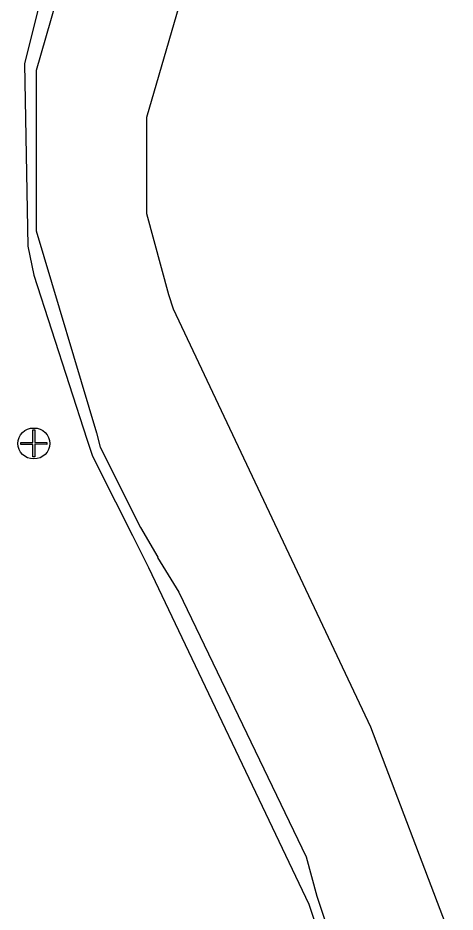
# Model space of a CAD drawing. Extents: x 49 to 882, y -9 to 1184.
# Drawn here: x 310.8 to 367.1, y 173.4 to 288.6 of the extents above; entities that cross this region are included whole.
import ezdxf

# ---------------------------------------------------------------- set-up
doc = ezdxf.new("R2010")
doc.units = 0
doc.layers.get('0').update_dxf_attribs({"linetype": 'CONTINUOUS'})
doc.layers.add('Body', color=7, linetype='CONTINUOUS')
doc.layers.add('scrPlate', color=7, linetype='CONTINUOUS')

# ---------------------------------------------------------------- blocks, each defined once
blk = doc.blocks.new('*G11')
at = {"color": 7, "linetype": 'CONTINUOUS'}
for p, q in [((312.775292, 233.899387), (312.783325, 235.548875)), ((312.783325, 235.548875), (313.033322, 235.547658)), ((313.033322, 235.547658), (313.025368, 233.914314)), ((311.223439, 233.65965), (311.225093, 233.909644)), ((311.225093, 233.909644), (312.775292, 233.899387)), ((313.025368, 233.914314), (314.568996, 233.9041)), ((314.568996, 233.9041), (314.567341, 233.654106)), ((312.775296, 233.649381), (311.223439, 233.65965)), ((312.783325, 232.033667), (312.775296, 233.649381)), ((314.567341, 233.654106), (313.025225, 233.66431)), ((313.025225, 233.66431), (313.033322, 232.034909)), ((313.033322, 232.034909), (312.783325, 232.033667))]:
    blk.add_line(p, q, dxfattribs=at)
at = {"color": 7, "linetype": 'CONTINUOUS', "extrusion": (0, 0.261946, 0.965082)}
blk.add_circle((-312.899681, -225.610754, 61.236143), 2.060844, dxfattribs=at)

msp = doc.modelspace()

# ---------------------------------------------------------------- linework, layer by layer
at = {"layer": 'Body', "linetype": 'CONTINUOUS'}
for p, q in [((331.880048, 291.117156, -2), (327.419776, 275.748784, -2)), ((327.419776, 275.748784, -2), (327.419776, 263.371581, -2)), ((327.419776, 263.371581, -2), (330.220407, 252.954106, -2)), ((330.220407, 252.954106, -2), (330.842772, 251.097535, -2)), ((330.842772, 251.097535, -2), (356.255802, 197.256693, -2)), ((356.255802, 197.256693, -2), (367.147105, 168.582833, -2))]:
    msp.add_line(p, q, dxfattribs=at)
at = {"layer": 'scrPlate', "linetype": 'CONTINUOUS'}
for p, q in [((321.452725, 233.289702, -2), (326.614615, 222.965949, -2)), ((326.614615, 222.965949, -2), (328.854878, 219.119595, -2)), ((327.646972, 217.804084, -2), (348.29448, 174.444329, -2)), ((349.326863, 175.476712, -2), (350.35922, 172.379588, -2)), ((348.29448, 174.444329, -2), (349.326863, 171.347205, -2))]:
    msp.add_line(p, q, dxfattribs=at)
for points in [[(325.582232, 318.97678, -2), (315.568205, 298.226047, -2), (311.681002, 282.668458, -2), (312.117165, 259.202907, -2), (312.902258, 255.451905, -2), (319.706409, 234.341645, -2), (320.420367, 232.257319, -2)], [(326.614615, 317.944423, -2), (325.899918, 315.991253, -2), (317.632946, 297.193689, -2), (313.193737, 281.811297, -2), (313.193737, 261.163815, -2), (320.971282, 235.126738, -2), (321.452725, 233.289702, -2)], [(320.420367, 232.257319, -2), (321.23298, 230.590642, -2), (325.582232, 221.933566, -2)], [(325.582232, 221.933566, -2), (326.455981, 220.210003, -2), (327.646972, 217.804084, -2)], [(328.811262, 219.075979, -2), (331.570002, 214.60371, -2), (347.984752, 180.53535, -2), (349.326863, 175.476712, -2)]]:
    msp.add_polyline3d(points, dxfattribs=at)

# ---------------------------------------------------------------- block references
at = {"layer": 'scrPlate', "color": 7, "linetype": 'CONTINUOUS'}
msp.add_blockref('*G11', (0, 0), dxfattribs=at)

doc.saveas('drawing.dxf')
